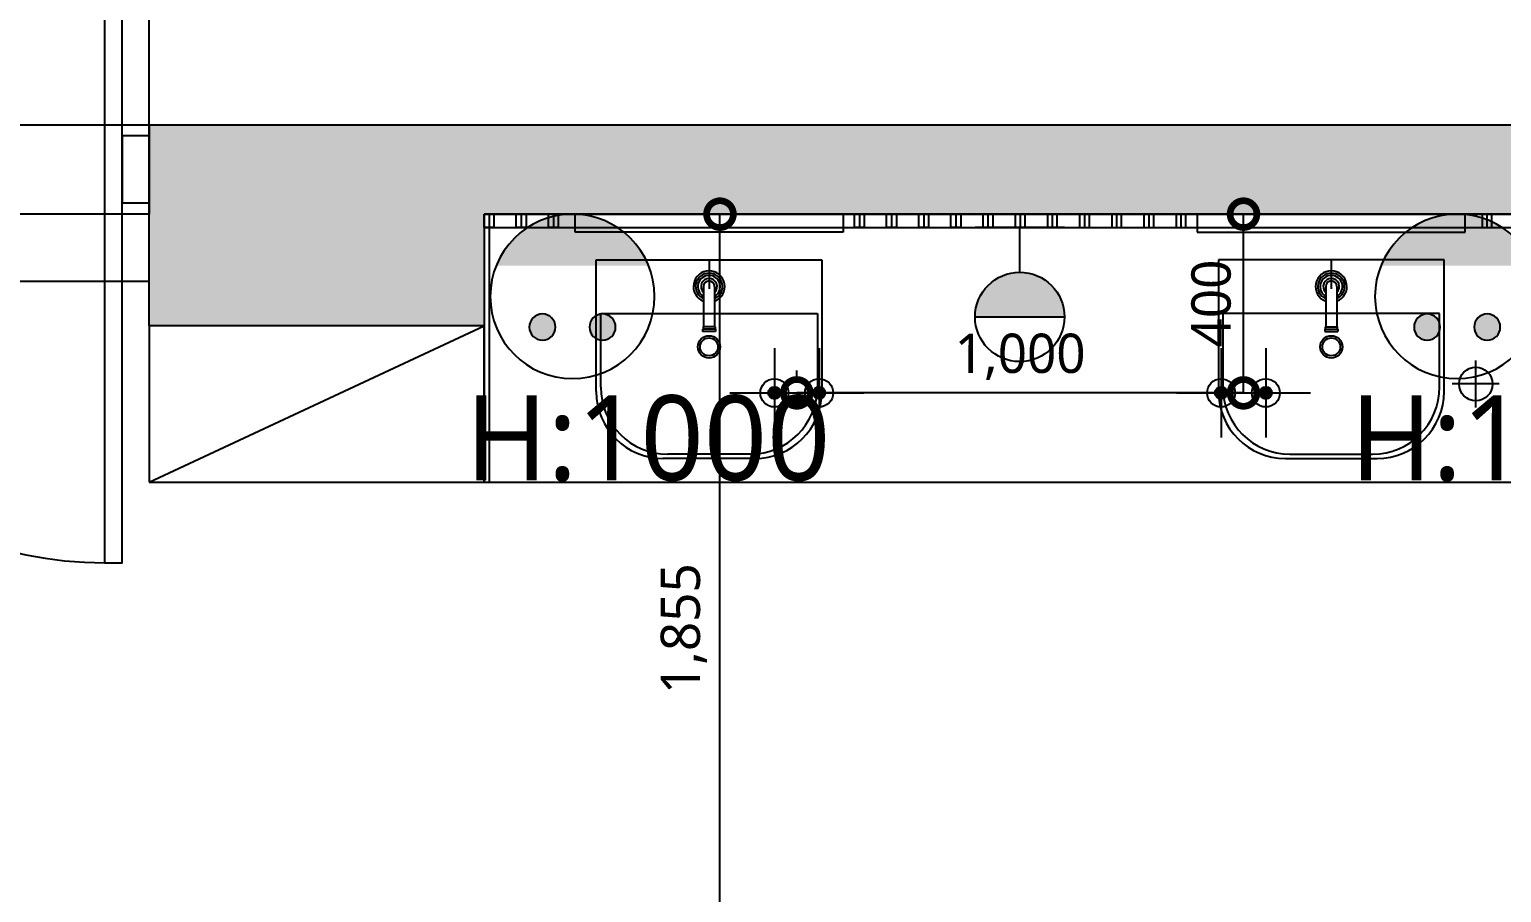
# Model space of a CAD drawing. Extents: x 11477420 to 23072185, y -28506554 to -14238804.
# Drawn here: x 11524378 to 11527674, y -14274362 to -14272431 of the extents above; entities that cross this region are included whole.
import ezdxf
from ezdxf.enums import TextEntityAlignment as Align

# ---------------------------------------------------------------- set-up
doc = ezdxf.new("R2010")
doc.units = 0
doc.header["$LTSCALE"] = 50
doc.header["$MEASUREMENT"] = 0
doc.layers.get('0').update_dxf_attribs({"linetype": 'CONTINUOUS'})
doc.layers.get('DEFPOINTS').update_dxf_attribs({"linetype": 'CONTINUOUS'})
for name, color, linetype in [('03-WAL NEW', 3, 'CONTINUOUS'), ('07-DIM WAL', 5, 'CONTINUOUS'), ('2.글자선', 60, 'CONTINUOUS'), ('2CONTINUOUS', 2, 'CONTINUOUS'), ('3 가구-붙박이', 6, 'CONTINUOUS'), ('8.패턴선', 8, 'CONTINUOUS'), ('C-WIN', 4, 'CONTINUOUS'), ('CEIL-DOOR', 6, 'CONTINUOUS'), ('CEIL-LIGHT', 7, 'CONTINUOUS'), ('CO-BATH', 6, 'CONTINUOUS'), ('CO-DOOR', 8, 'CONTINUOUS'), ('Layer2', 51, 'CONTINUOUS'), ('RC-LIGHT', 7, 'CONTINUOUS'), ('설비', 7, 'CONTINUOUS')]:
    doc.layers.add(name, color=color, linetype=linetype)
doc.styles.add('DAWIN', font='NanumSquareR.ttf')
doc.styles.add('맑은 고딕', font='malgun.ttf')
doc.dimstyles.new('40', dxfattribs={"dimscale": 40, "dimtxt": 2.2, "dimasz": 3, "dimexe": 1.25, "dimexo": 0.625, "dimtad": 1, "dimdec": 0, "dimzin": 0, "dimdsep": 46, "dimlunit": 6, "dimtxsty": 'DAWIN', "dimblk1": 'DOTSMALL', "dimblk2": 'DOTSMALL', "dimsah": 1, "dimcen": 0.001, "dimclrd": 1, "dimclre": 1, "dimclrt": 3, "dimadec": 0, "dimazin": 0, "dimtfac": 1, "dimtdec": 0, "dimtix": 1, "dimtmove": 2, "dimatfit": 3, "dimldrblk": 'DOTSMALL', "dimfxl": 0, "dimtolj": 1, "dimtzin": 0, "dimarcsym": 0})
doc.dimstyles.new('80', dxfattribs={"dimscale": 80, "dimtxt": 2.2, "dimasz": 3, "dimexe": 1.25, "dimexo": 0.625, "dimtad": 1, "dimdec": 0, "dimzin": 0, "dimdsep": 46, "dimlunit": 6, "dimtxsty": 'DAWIN', "dimblk1": 'DOTSMALL', "dimblk2": 'DOTSMALL', "dimsah": 1, "dimcen": 0.001, "dimclrd": 1, "dimclre": 1, "dimclrt": 3, "dimadec": 0, "dimazin": 0, "dimtfac": 1, "dimtdec": 0, "dimtix": 1, "dimtmove": 2, "dimatfit": 3, "dimldrblk": 'DOTSMALL', "dimfxl": 0, "dimtolj": 1, "dimtzin": 0, "dimarcsym": 0})

# ---------------------------------------------------------------- blocks, each defined once
blk = doc.blocks.new('flooor')
at = {"layer": '8.패턴선', "ltscale": 30}
h = blk.add_hatch(color=256, dxfattribs=at)
h.dxf.hatch_style = 1
h.paths.add_polyline_path([(11507656.8, -14172891.8), (11491856.8, -14172891.8), (11491856.8, -14188496.8), (11492056.8, -14188496.8), (11492056.8, -14187881.8), (11492216.8, -14187881.8), (11492216.8, -14187096.8), (11492056.8, -14187096.8), (11492056.8, -14177741.8), (11494956.8, -14177741.8), (11494956.8, -14177541.8), (11492056.8, -14177541.8), (11492056.8, -14173091.8), (11494756.8, -14173091.8), (11494756.8, -14176541.8), (11494956.8, -14176541.8), (11494956.8, -14173091.8), (11500056.8, -14173091.8), (11500056.8, -14176141.8), (11500256.8, -14176141.8), (11500256.8, -14173091.8), (11503456.8, -14173091.8), (11503456.8, -14176141.8), (11503656.8, -14176141.8), (11503656.8, -14175391.8), (11504256.8, -14175391.8), (11504256.8, -14175302.3), (11504246.8, -14175302.3), (11504246.8, -14175262.3), (11504256.8, -14175191.8), (11503656.8, -14175191.8), (11503656.8, -14173091.8), (11505856.8, -14173091.8), (11505856.8, -14175191.8), (11505256.8, -14175191.8), (11505256.8, -14175262.3), (11505266.8, -14175262.3), (11505266.8, -14175316.8), (11505256.8, -14175316.8), (11505256.8, -14175391.8), (11506056.8, -14175391.8), (11506056.8, -14174691.8), (11509204.8, -14174691.8), (11509204.8, -14174491.8), (11506056.8, -14174491.8), (11506056.8, -14173091.8), (11507656.8, -14173091.8)])
h.paths.add_polyline_path([(11499856.8, -14177741.8), (11504356.8, -14177741.8), (11504356.8, -14177541.8), (11499106.8, -14177541.8), (11499106.8, -14177566.8), (11499106.8, -14177716.8), (11499106.8, -14177741.8), (11499106.8, -14177991.8), (11499856.8, -14177991.8)], flags=17)
h.paths.add_polyline_path([(11506056.8, -14177541.8), (11505856.8, -14177541.8), (11505356.8, -14177541.8), (11505356.8, -14177741.8), (11505356.8, -14177941.8), (11506056.8, -14177941.8)], flags=17)
h.paths.add_polyline_path([(11512534.8, -14172891.8), (11511656.8, -14172891.8), (11511656.8, -14173091.8), (11511656.8, -14173691.8), (11512334.8, -14173691.8), (11512334.8, -14174491.8), (11511854.8, -14174491.8), (11511854.8, -14174691.8), (11512334.8, -14174691.8), (11512334.8, -14174791.8), (11512534.8, -14174791.8)])
h.paths.add_polyline_path([(11512534.8, -14175641.8), (11512384.8, -14175641.8), (11512334.8, -14175641.8), (11512334.8, -14176391.8), (11512534.8, -14176391.8)])
h.paths.add_polyline_path([(11512534.8, -14176941.8), (11512384.8, -14176941.8), (11512334.8, -14176941.8), (11512334.8, -14177100.8), (11511772.8, -14177100.8), (11511772.8, -14177941.8), (11512334.8, -14177941.8), (11512334.8, -14178041.8), (11512534.8, -14178041.8)])
h.paths.add_polyline_path([(11512534.8, -14179271.8), (11512384.8, -14179271.8), (11512334.8, -14179271.8), (11512334.8, -14179836.8), (11512534.8, -14179836.8)])
h.paths.add_polyline_path([(11512256.8, -14184446.8), (11511656.8, -14184446.8), (11511656.8, -14185146.8), (11512256.8, -14185146.8)])
h.paths.add_polyline_path([(11507213.8, -14187066.8), (11506733.8, -14187066.8), (11506733.8, -14187846.8), (11507213.8, -14187846.8)], flags=17)
h.paths.add_polyline_path([(11499706.8, -14186781.8), (11499221.8, -14186781.8), (11499221.8, -14187556.8), (11499706.8, -14187556.8)], flags=17)
at = {"ltscale": 30}
for p, q in [((11502076.8, -14178174.3), (11502076.8, -14178069.3)), ((11502129.3, -14178121.8), (11502024.3, -14178121.8))]:
    blk.add_line(p, q, dxfattribs=at)
blk.add_circle((11502076.8, -14178121.8), 37.5, dxfattribs=at)
at = {"layer": '2CONTINUOUS', "ltscale": 30}
for p, q in [((11499106.8, -14177541.8), (11504356.8, -14177541.8)), ((11499856.8, -14177741.8), (11504356.8, -14177741.8))]:
    blk.add_line(p, q, dxfattribs=at)
blk.add_lwpolyline([(11499856.8, -14177741.8), (11499856.8, -14177991.8), (11499106.8, -14177991.8), (11499106.8, -14177541.8)], dxfattribs=at)
at = {"layer": 'C-WIN', "ltscale": 30}
for points in [[(11494956.8, -14177541.8), (11499106.8, -14177541.8), (11499106.8, -14177741.8), (11494956.8, -14177741.8)], [(11499046.8, -14177716.8), (11499106.8, -14177716.8), (11499106.8, -14177566.8), (11499046.8, -14177566.8)]]:
    blk.add_lwpolyline(points, close=True, dxfattribs=at)
at = {"layer": 'CO-DOOR'}
blk.add_lwpolyline([(11499006.8, -14176761.8), (11499006.8, -14178521.8), (11499046.8, -14178521.8), (11499046.8, -14176761.8)], close=True, dxfattribs=at)
blk.add_arc((11499007, -14177641.6), 880.2, 91.5733, 269.9892, dxfattribs=at)
blk = doc.blocks.new('flooor2')
at = {"color": 8}
for p, q in [((11525899.6, -14272946.4), (11525899.6, -14273011.4)), ((11527292.6, -14272946.4), (11527292.6, -14273011.4))]:
    blk.add_line(p, q, dxfattribs=at)
at = {"layer": '03-WAL NEW', "color": 8}
for p, q in [((11525396.1, -14272874.4), (11525396.1, -14272844.4)), ((11525396.1, -14272844.4), (11525418.1, -14272844.4)), ((11525418.1, -14272844.4), (11525418.1, -14272874.4)), ((11525468.1, -14272874.4), (11525468.1, -14272844.4)), ((11525468.1, -14272844.4), (11525490.1, -14272844.4)), ((11525490.1, -14272844.4), (11525490.1, -14272874.4)), ((11525540.1, -14272874.4), (11525540.1, -14272844.4)), ((11525540.1, -14272844.4), (11525562.1, -14272844.4)), ((11525562.1, -14272844.4), (11525562.1, -14272874.4)), ((11526225.1, -14272874.4), (11526225.1, -14272844.4)), ((11526225.1, -14272844.4), (11526247.1, -14272844.4)), ((11526247.1, -14272844.4), (11526247.1, -14272874.4)), ((11526297.1, -14272874.4), (11526297.1, -14272844.4)), ((11526297.1, -14272844.4), (11526319.1, -14272844.4)), ((11526319.1, -14272844.4), (11526319.1, -14272874.4)), ((11526369.1, -14272874.4), (11526369.1, -14272844.4)), ((11526369.1, -14272844.4), (11526391.1, -14272844.4)), ((11526391.1, -14272844.4), (11526391.1, -14272874.4)), ((11526441.1, -14272874.4), (11526441.1, -14272844.4)), ((11526441.1, -14272844.4), (11526463.1, -14272844.4)), ((11526463.1, -14272844.4), (11526463.1, -14272874.4)), ((11526513.1, -14272874.4), (11526513.1, -14272844.4)), ((11526513.1, -14272844.4), (11526535.1, -14272844.4)), ((11526535.1, -14272844.4), (11526535.1, -14272874.4)), ((11526607.1, -14272844.4), (11526585.1, -14272844.4)), ((11526585.1, -14272844.4), (11526585.1, -14272874.4)), ((11526607.1, -14272874.4), (11526607.1, -14272844.4)), ((11526679.1, -14272844.4), (11526657.1, -14272844.4)), ((11526657.1, -14272844.4), (11526657.1, -14272874.4)), ((11526679.1, -14272874.4), (11526679.1, -14272844.4)), ((11526751.1, -14272844.4), (11526729.1, -14272844.4)), ((11526729.1, -14272844.4), (11526729.1, -14272874.4)), ((11526751.1, -14272874.4), (11526751.1, -14272844.4)), ((11526823.1, -14272844.4), (11526801.1, -14272844.4)), ((11526801.1, -14272844.4), (11526801.1, -14272874.4)), ((11526823.1, -14272874.4), (11526823.1, -14272844.4)), ((11526895.1, -14272844.4), (11526873.1, -14272844.4)), ((11526873.1, -14272844.4), (11526873.1, -14272874.4)), ((11526895.1, -14272874.4), (11526895.1, -14272844.4)), ((11526967.1, -14272844.4), (11526945.1, -14272844.4)), ((11526945.1, -14272844.4), (11526945.1, -14272874.4)), ((11526967.1, -14272874.4), (11526967.1, -14272844.4)), ((11527652.1, -14272844.4), (11527630.1, -14272844.4)), ((11527630.1, -14272844.4), (11527630.1, -14272874.4)), ((11527652.1, -14272874.4), (11527652.1, -14272844.4)), ((11525418.1, -14272874.4), (11525396.1, -14272874.4)), ((11525490.1, -14272874.4), (11525468.1, -14272874.4)), ((11525562.1, -14272874.4), (11525540.1, -14272874.4)), ((11526247.1, -14272874.4), (11526225.1, -14272874.4)), ((11526319.1, -14272874.4), (11526297.1, -14272874.4)), ((11526391.1, -14272874.4), (11526369.1, -14272874.4)), ((11526463.1, -14272874.4), (11526441.1, -14272874.4)), ((11526535.1, -14272874.4), (11526513.1, -14272874.4)), ((11526585.1, -14272874.4), (11526607.1, -14272874.4)), ((11526657.1, -14272874.4), (11526679.1, -14272874.4)), ((11526729.1, -14272874.4), (11526751.1, -14272874.4)), ((11526801.1, -14272874.4), (11526823.1, -14272874.4)), ((11526873.1, -14272874.4), (11526895.1, -14272874.4)), ((11526945.1, -14272874.4), (11526967.1, -14272874.4)), ((11527630.1, -14272874.4), (11527652.1, -14272874.4))]:
    blk.add_line(p, q, dxfattribs=at)
at = {"layer": '03-WAL NEW', "color": 8, "ltscale": 10}
for p, q in [((11525407.1, -14272844.4), (11525407.1, -14272874.4)), ((11525479.1, -14272844.4), (11525479.1, -14272874.4)), ((11525551.1, -14272844.4), (11525551.1, -14272874.4)), ((11526236.1, -14272844.4), (11526236.1, -14272874.4)), ((11526308.1, -14272844.4), (11526308.1, -14272874.4)), ((11526380.1, -14272844.4), (11526380.1, -14272874.4)), ((11526452.1, -14272844.4), (11526452.1, -14272874.4)), ((11526524.1, -14272844.4), (11526524.1, -14272874.4)), ((11526596.1, -14272844.4), (11526596.1, -14272874.4)), ((11526668.1, -14272844.4), (11526668.1, -14272874.4)), ((11526740.1, -14272844.4), (11526740.1, -14272874.4)), ((11526812.1, -14272844.4), (11526812.1, -14272874.4)), ((11526884.1, -14272844.4), (11526884.1, -14272874.4)), ((11526956.1, -14272844.4), (11526956.1, -14272874.4)), ((11527641.1, -14272844.4), (11527641.1, -14272874.4))]:
    blk.add_line(p, q, dxfattribs=at)
at = {"layer": '3 가구-붙박이', "color": 8, "ltscale": 30}
for p, q in [((11527796.1, -14272844.4), (11525396.1, -14272844.4)), ((11525396.1, -14272844.4), (11525396.1, -14273444.4)), ((11525396.1, -14272844.4), (11525396.1, -14272874.4)), ((11525396.1, -14272874.4), (11527796.1, -14272874.4)), ((11525408.1, -14273444.4), (11525408.1, -14272874.4)), ((11525408.1, -14273444.4), (11525408.1, -14272874.4)), ((11524646.1, -14273444.4), (11525396.1, -14273094.4)), ((11525396.1, -14273094.4), (11524646.1, -14273094.4)), ((11524646.1, -14273094.4), (11524646.1, -14273444.4)), ((11525396.1, -14273444.4), (11525396.1, -14273094.4)), ((11524646.1, -14273444.4), (11525396.1, -14273444.4)), ((11525396.1, -14273444.4), (11527796.1, -14273444.4)), ((11525396.1, -14273444.4), (11525408.1, -14273444.4)), ((11525396.1, -14273444.4), (11525408.1, -14273444.4))]:
    blk.add_line(p, q, dxfattribs=at)
at = {"layer": '8.패턴선', "color": 8}
for p, q in [((11525599.6, -14272884.4), (11525599.6, -14272844.4)), ((11525599.6, -14272844.4), (11526199.6, -14272844.4)), ((11526199.6, -14272844.4), (11526199.6, -14272884.4)), ((11527592.6, -14272844.4), (11526992.6, -14272844.4)), ((11526992.6, -14272844.4), (11526992.6, -14272884.4)), ((11527592.6, -14272884.4), (11527592.6, -14272844.4)), ((11526199.6, -14272884.4), (11525599.6, -14272884.4)), ((11526992.6, -14272884.4), (11527592.6, -14272884.4))]:
    blk.add_line(p, q, dxfattribs=at)
at = {"layer": 'CO-BATH', "color": 8}
for p, q in [((11525647.1, -14273241.4), (11525647.1, -14272946.4)), ((11525647.1, -14272946.4), (11526152.1, -14272946.4)), ((11526152.1, -14272946.4), (11526152.1, -14273241.4)), ((11527040.1, -14272946.4), (11527040.1, -14273241.4)), ((11527545.1, -14272946.4), (11527040.1, -14272946.4)), ((11527545.1, -14273241.4), (11527545.1, -14272946.4)), ((11525887.1, -14273006.4), (11525887.1, -14273096.9)), ((11525912.1, -14273006.4), (11525912.1, -14273096.9)), ((11527280.1, -14273006.4), (11527280.1, -14273096.9)), ((11527305.1, -14273006.4), (11527305.1, -14273096.9)), ((11525657.1, -14273231.4), (11525657.1, -14273066.4)), ((11525657.1, -14273066.4), (11526142.1, -14273066.4)), ((11526142.1, -14273066.4), (11526142.1, -14273231.4)), ((11527050.1, -14273066.4), (11527050.1, -14273231.4)), ((11527535.1, -14273066.4), (11527050.1, -14273066.4)), ((11527535.1, -14273231.4), (11527535.1, -14273066.4)), ((11525885.1, -14273101.9), (11525885.1, -14273106.9)), ((11525914.1, -14273101.9), (11525885.1, -14273101.9)), ((11525914.1, -14273106.9), (11525885.1, -14273106.9)), ((11525886.1, -14273096.9), (11525886.1, -14273101.9)), ((11525913.1, -14273096.9), (11525886.1, -14273096.9)), ((11525913.1, -14273096.9), (11525913.1, -14273101.9)), ((11525914.1, -14273101.9), (11525914.1, -14273106.9)), ((11527278.1, -14273101.9), (11527278.1, -14273106.9)), ((11527278.1, -14273101.9), (11527307.1, -14273101.9)), ((11527278.1, -14273106.9), (11527307.1, -14273106.9)), ((11527279.1, -14273096.9), (11527279.1, -14273101.9)), ((11527279.1, -14273096.9), (11527306.1, -14273096.9)), ((11527306.1, -14273096.9), (11527306.1, -14273101.9)), ((11527307.1, -14273101.9), (11527307.1, -14273106.9)), ((11526002.1, -14273391.4), (11525797.1, -14273391.4)), ((11525992.1, -14273381.4), (11525807.1, -14273381.4)), ((11527190.1, -14273391.4), (11527395.1, -14273391.4)), ((11527200.1, -14273381.4), (11527385.1, -14273381.4))]:
    blk.add_line(p, q, dxfattribs=at)
for centre, radius in [((11525899.6, -14273141.4), 25), ((11527292.6, -14273141.4), 25), ((11525899.6, -14273141.4), 20), ((11527292.6, -14273141.4), 20)]:
    blk.add_circle(centre, radius, dxfattribs=at)
for centre, radius, start, end in [((11525899.6, -14273006.4), 35, 290.9249, 249.0752), ((11525899.6, -14273006.4), 30, 294.6243, 245.3757), ((11525899.6, -14273006.4), 25, 300, 240), ((11527292.6, -14273006.4), 35, 290.9248, 249.0751), ((11527292.6, -14273006.4), 30, 294.6243, 245.3757), ((11527292.6, -14273006.4), 25, 300, 240), ((11525899.6, -14273006.4), 18, 313.983, 226.0171), ((11525899.6, -14273006.4), 12.5, 0, 180), ((11527292.6, -14273006.4), 18, 313.9829, 226.017), ((11527292.6, -14273006.4), 12.5, 360, 180), ((11525797.1, -14273241.4), 150, 180, 270), ((11525807.1, -14273231.4), 150, 180, 270), ((11525992.1, -14273231.4), 150, 270, 0), ((11526002.1, -14273241.4), 150, 270, 0), ((11527190.1, -14273241.4), 150, 180, 270), ((11527200.1, -14273231.4), 150, 180, 270), ((11527385.1, -14273231.4), 150, 270, 0), ((11527395.1, -14273241.4), 150, 270, 0)]:
    blk.add_arc(centre, radius, start, end, dxfattribs=at)
blk.add_blockref('flooor', (25539.3, -95102.6))
blk = doc.blocks.new('1s')
at = {"linetype": 'Continuous'}
h = blk.add_hatch(color=4, dxfattribs=at)
h.dxf.hatch_style = 1
edge = h.paths.add_edge_path()
edge.add_arc((11539327.2, -14281065.6), 13.8, 0, 360)
at = {"color": 1, "linetype": 'Continuous'}
for p, q in [((11539327.2, -14280965.6), (11539327.2, -14281165.6)), ((11539427.2, -14281065.6), (11539227.2, -14281065.6))]:
    blk.add_line(p, q, dxfattribs=at)
at = {"color": 4, "linetype": 'Continuous'}
for radius in [31.5, 13.8]:
    blk.add_circle((11539327.2, -14281065.6), radius, dxfattribs=at)
blk = doc.blocks.new('_DOTSMALL')
at = {"color": 0, "linetype": 'ByBlock', "const_width": 0.5}
blk.add_lwpolyline([(-0.0625, 0, 1), (0.0625, 0, 1)], format="xyb", close=True, dxfattribs=at)
blk = doc.blocks.new('*D237')
at = {"layer": '07-DIM WAL', "color": 1, "lineweight": -2, "ltscale": 30}
for p, q in [((11526096.1, -14273219.4), (11526096.1, -14273194.4)), ((11527096.1, -14273219.4), (11527096.1, -14273194.4)), ((11527096.1, -14273244.4), (11526096.1, -14273244.4))]:
    blk.add_line(p, q, dxfattribs=at)
at = {"layer": 'DEFPOINTS', "color": 0, "ltscale": 30}
for p in [(11526096.1, -14273244.4), (11526096.1, -14273244.4), (11527096.1, -14273244.4)]:
    blk.add_point(p, dxfattribs=at)
at = {"layer": '07-DIM WAL', "color": 1, "lineweight": -2, "ltscale": 30, "xscale": 120, "yscale": 120, "zscale": 120, "rotation": 180}
blk.add_blockref('_DOTSMALL', (11526096.1, -14273244.4), dxfattribs=at)
at = {"layer": '07-DIM WAL', "color": 1, "lineweight": -2, "ltscale": 30, "xscale": 120, "yscale": 120, "zscale": 120}
blk.add_blockref('_DOTSMALL', (11527096.1, -14273244.4), dxfattribs=at)
at = {"layer": '07-DIM WAL', "color": 3, "ltscale": 30, "insert": (11526596.1, -14273163.7), "char_height": 88, "attachment_point": 5, "style": 'DAWIN'}
blk.add_mtext('\\A1;1,000', dxfattribs=at)
blk = doc.blocks.new('*D238')
at = {"layer": '07-DIM WAL', "color": 1, "lineweight": -2, "ltscale": 30}
for p, q in [((11527096.1, -14273244.4), (11527096.1, -14272844.4)), ((11527121.1, -14272844.4), (11527146.1, -14272844.4)), ((11527121.1, -14273244.4), (11527146.1, -14273244.4))]:
    blk.add_line(p, q, dxfattribs=at)
at = {"layer": 'DEFPOINTS', "color": 0, "ltscale": 30}
for p in [(11527096.1, -14272844.4), (11527096.1, -14272844.4), (11527096.1, -14273244.4)]:
    blk.add_point(p, dxfattribs=at)
at = {"layer": '07-DIM WAL', "color": 1, "lineweight": -2, "ltscale": 30, "xscale": 120, "yscale": 120, "zscale": 120}
for p, rotation in [((11527096.1, -14272844.4), 90), ((11527096.1, -14273244.4), 270)]:
    blk.add_blockref('_DOTSMALL', p, dxfattribs=dict(at, rotation=rotation))
at = {"layer": '07-DIM WAL', "color": 3, "ltscale": 30, "insert": (11527024, -14273044.4), "char_height": 88, "attachment_point": 5, "rotation": 90, "style": 'DAWIN'}
blk.add_mtext('\\A1;400', dxfattribs=at)
blk = doc.blocks.new('*D239')
at = {"layer": '07-DIM WAL', "color": 1, "lineweight": -2, "ltscale": 30}
for p, q in [((11525924.1, -14274699.4), (11525924.1, -14272844.4)), ((11525949.1, -14272844.4), (11525974.1, -14272844.4)), ((11525949.1, -14274699.4), (11525974.1, -14274699.4))]:
    blk.add_line(p, q, dxfattribs=at)
at = {"layer": 'DEFPOINTS', "color": 0, "ltscale": 30}
for p in [(11525924.1, -14272844.4), (11525924.1, -14272844.4), (11525924.1, -14274699.4)]:
    blk.add_point(p, dxfattribs=at)
at = {"layer": '07-DIM WAL', "color": 1, "lineweight": -2, "ltscale": 30, "xscale": 120, "yscale": 120, "zscale": 120}
for p, rotation in [((11525924.1, -14272844.4), 90), ((11525924.1, -14274699.4), 270)]:
    blk.add_blockref('_DOTSMALL', p, dxfattribs=dict(at, rotation=rotation))
at = {"layer": '07-DIM WAL', "color": 3, "ltscale": 30, "insert": (11525843.3, -14273771.9), "char_height": 88, "attachment_point": 5, "rotation": 90, "style": 'DAWIN'}
blk.add_mtext('\\A1;1,855', dxfattribs=at)
blk = doc.blocks.new('*D346')
at = {"layer": '07-DIM WAL', "color": 1, "lineweight": -2, "ltscale": 30}
for p, q in [((11523646.1, -14272794.4), (11523646.1, -14271744.4)), ((11524646.1, -14272794.4), (11524646.1, -14271744.4)), ((11523646.1, -14271844.4), (11524646.1, -14271844.4))]:
    blk.add_line(p, q, dxfattribs=at)
at = {"layer": 'DEFPOINTS', "color": 0, "ltscale": 30}
for p in [(11524646.1, -14271844.4), (11523646.1, -14272844.4), (11524646.1, -14272844.4)]:
    blk.add_point(p, dxfattribs=at)
at = {"layer": '07-DIM WAL', "color": 1, "lineweight": -2, "ltscale": 30, "xscale": 240, "yscale": 240, "zscale": 240, "rotation": 180}
blk.add_blockref('_DOTSMALL', (11523646.1, -14271844.4), dxfattribs=at)
at = {"layer": '07-DIM WAL', "color": 1, "lineweight": -2, "ltscale": 30, "xscale": 240, "yscale": 240, "zscale": 240}
blk.add_blockref('_DOTSMALL', (11524646.1, -14271844.4), dxfattribs=at)
at = {"layer": '07-DIM WAL', "color": 3, "ltscale": 30, "insert": (11524146.1, -14271682.9), "char_height": 176, "attachment_point": 5, "style": 'DAWIN'}
blk.add_mtext('\\A1;1,000', dxfattribs=at)
blk = doc.blocks.new('*D347')
at = {"layer": '07-DIM WAL', "color": 1, "lineweight": -2, "ltscale": 30}
for p, q in [((11524646.1, -14272794.4), (11524646.1, -14271744.4)), ((11527796.1, -14272794.4), (11527796.1, -14271744.4)), ((11524646.1, -14271844.4), (11527796.1, -14271844.4))]:
    blk.add_line(p, q, dxfattribs=at)
at = {"layer": 'DEFPOINTS', "color": 0, "ltscale": 30}
for p in [(11527796.1, -14271844.4), (11524646.1, -14272844.4), (11527796.1, -14272844.4)]:
    blk.add_point(p, dxfattribs=at)
at = {"layer": '07-DIM WAL', "color": 1, "lineweight": -2, "ltscale": 30, "xscale": 240, "yscale": 240, "zscale": 240, "rotation": 180}
blk.add_blockref('_DOTSMALL', (11524646.1, -14271844.4), dxfattribs=at)
at = {"layer": '07-DIM WAL', "color": 1, "lineweight": -2, "ltscale": 30, "xscale": 240, "yscale": 240, "zscale": 240}
blk.add_blockref('_DOTSMALL', (11527796.1, -14271844.4), dxfattribs=at)
at = {"layer": '07-DIM WAL', "color": 3, "ltscale": 30, "insert": (11526221.1, -14271682.9), "char_height": 176, "attachment_point": 5, "style": 'DAWIN'}
blk.add_mtext('\\A1;3,150', dxfattribs=at)
blk = doc.blocks.new('*D348')
at = {"layer": '07-DIM WAL', "color": 1, "lineweight": -2, "ltscale": 30}
for p, q in [((11527796.1, -14272794.4), (11527796.1, -14271744.4)), ((11527896.1, -14272794.4), (11527896.1, -14271744.4)), ((11527796.1, -14271844.4), (11527556.1, -14271844.4)), ((11527796.1, -14271844.4), (11527896.1, -14271844.4)), ((11527896.1, -14271844.4), (11528136.1, -14271844.4))]:
    blk.add_line(p, q, dxfattribs=at)
at = {"layer": 'DEFPOINTS', "color": 0, "ltscale": 30}
for p in [(11527896.1, -14271844.4), (11527796.1, -14272844.4), (11527896.1, -14272844.4)]:
    blk.add_point(p, dxfattribs=at)
at = {"layer": '07-DIM WAL', "color": 1, "lineweight": -2, "ltscale": 30, "xscale": 240, "yscale": 240, "zscale": 240}
blk.add_blockref('_DOTSMALL', (11527796.1, -14271844.4), dxfattribs=at)
at = {"layer": '07-DIM WAL', "color": 1, "lineweight": -2, "ltscale": 30, "xscale": 240, "yscale": 240, "zscale": 240, "rotation": 180}
blk.add_blockref('_DOTSMALL', (11527896.1, -14271844.4), dxfattribs=at)
at = {"layer": '07-DIM WAL', "color": 3, "ltscale": 30, "insert": (11527846.1, -14271700.4), "char_height": 176, "attachment_point": 5, "style": 'DAWIN'}
blk.add_mtext('\\A1;100', dxfattribs=at)
blk = doc.blocks.new('egoo')
at = {"layer": 'Layer2'}
h = blk.add_hatch(color=140, dxfattribs=at)
edge = h.paths.add_edge_path()
edge.add_arc((1015645.3, 443433.7), 22.3, 0, 360)
h = blk.add_hatch(color=140, dxfattribs=at)
edge = h.paths.add_edge_path()
edge.add_arc((1015747.7, 443433.7), 22.3, 0, 360)
h = blk.add_hatch(color=140, dxfattribs=at)
edge = h.paths.add_edge_path()
edge.add_line((1015826.3, 443329.1), (1015566.6, 443329.1))
edge.add_ellipse((1015696.5, 443381.5), major_axis=(99, 99), ratio=1, start_angle=156.9578, end_angle=293.0422)
at = {"layer": 'Layer2', "color": 140}
for centre, radius in [((1015696.5, 443381.5), 140), ((1015645.3, 443433.7), 22.3), ((1015747.7, 443433.7), 22.3)]:
    blk.add_circle(centre, radius, dxfattribs=at)
blk = doc.blocks.new('BRACKET')
at = {"layer": 'CEIL-LIGHT'}
blk.add_hatch(color=256, dxfattribs=at).paths.add_polyline_path([(-200, -100, 0.414214), (-100, 0, 0.414214), (-200, 100)])
for p, q in [((-200, 100), (-200, -100)), ((0, -100), (0, 100)), ((-100, 0), (0, 0))]:
    blk.add_line(p, q, dxfattribs=at)
blk.add_circle((-200, 0), 100, dxfattribs=at)
blk = doc.blocks.new('A$C0A436DC7')
at = {"layer": 'CEIL-DOOR', "xscale": -1, "rotation": 180}
blk.add_blockref('BRACKET', (300, 100), dxfattribs=at)

msp = doc.modelspace()

# ---------------------------------------------------------------- linework, layer by layer
at = {"layer": 'RC-LIGHT', "ltscale": 30}
msp.add_lwpolyline([(11523646.1, -14272844.4), (11523646.1, -14272994.4), (11524646.1, -14272994.4), (11524646.1, -14272844.4), (11523646.1, -14272844.4)], dxfattribs=at)

# ---------------------------------------------------------------- block references
msp.add_blockref('flooor2', (0, 0))
at = {"xscale": -1, "rotation": 270}
msp.add_blockref('A$C0A436DC7', (11526495.2, -14273174.4), dxfattribs=at)
at = {"layer": 'RC-LIGHT', "rotation": 90}
for p in [(-2755019.6, -25812571.6), (-2754919.6, -25812571.6), (-2754019.6, -25812571.6), (-2753919.6, -25812571.6)]:
    msp.add_blockref('1s', p, dxfattribs=at)
at = {"layer": '설비', "color": 140, "xscale": -1.314285739087145, "yscale": 1.314285739087145, "zscale": 1.314285739087145, "rotation": 180}
for p in [(10190678.4, -13690298.5), (10192659, -13690298.5)]:
    msp.add_blockref('egoo', p, dxfattribs=at)

# ---------------------------------------------------------------- texts
at = {"layer": '2.글자선', "color": 30, "style": '맑은 고딕'}
for p in [(11525354.6, -14273249.9), (11527335.3, -14273249.9)]:
    msp.add_text('H:1000', height=190.14, dxfattribs=at).set_placement(p, align=Align.TOP_LEFT)

# ---------------------------------------------------------------- dimensions: what is measured, and where the dimension line sits
at = {"layer": '07-DIM WAL', "ltscale": 30}
for base, p1, p2, dimstyle, picture, middle in [((11524646.1, -14271844.4), (11523646.1, -14272844.4), (11524646.1, -14272844.4), '80', '*D346', (11524146.1, -14271682.9)), ((11527796.1, -14271844.4), (11524646.1, -14272844.4), (11527796.1, -14272844.4), '80', '*D347', (11526221.1, -14271682.9)), ((11527896.1, -14271844.4), (11527796.1, -14272844.4), (11527896.1, -14272844.4), '80', '*D348', (11527846.1, -14271700.4)), ((11526096.1, -14273244.4), (11527096.1, -14273244.4), (11526096.1, -14273244.4), '40', '*D237', (11526596.1, -14273163.7))]:
    dim = msp.add_linear_dim(base=base, p1=p1, p2=p2, dimstyle=dimstyle, dxfattribs=at)
    dim.commit()
    dim.dimension.update_dxf_attribs({"geometry": picture, "text_midpoint": middle})
for base, p1, p2, picture, middle in [((11525924.1, -14272844.4), (11525924.1, -14274699.4), (11525924.1, -14272844.4), '*D239', (11525843.3, -14273771.9)), ((11527096.1, -14272844.4), (11527096.1, -14273244.4), (11527096.1, -14272844.4), '*D238', (11527024, -14273044.4))]:
    dim = msp.add_linear_dim(base=base, p1=p1, p2=p2, angle=90, dimstyle='40', dxfattribs=at)
    dim.commit()
    dim.dimension.update_dxf_attribs({"geometry": picture, "text_midpoint": middle})

doc.saveas('drawing.dxf')
